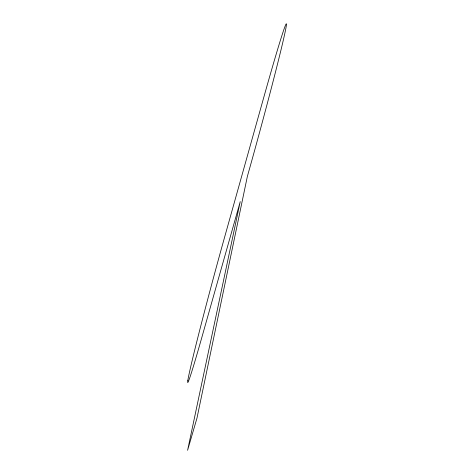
<?xml version="1.0" encoding="UTF-8"?>
<svg xmlns="http://www.w3.org/2000/svg" width="474" height="474" viewBox="0 0 474 474"><rect width="100%" height="100%" fill="white"/><g stroke="black" fill="none" stroke-linecap="round" stroke-linejoin="round"><path stroke-width="0.71" d="M187.811 380.586L187.674 382.245A103.397 2.305 -75 0 0 202.694 334.395L240.235 201.61L187.591 450.3L196.977 418.121L247.381 176.334A111.84 2.613 -74.8 0 0 285.253 31.408A111.84 2.613 -74.8 0 0 264.131 96.103L224.398 237.942A103.397 2.305 -75 0 0 199.554 330.722L196.953 341.013A103.397 2.305 -75 0 0 187.811 380.586"/></g></svg>
